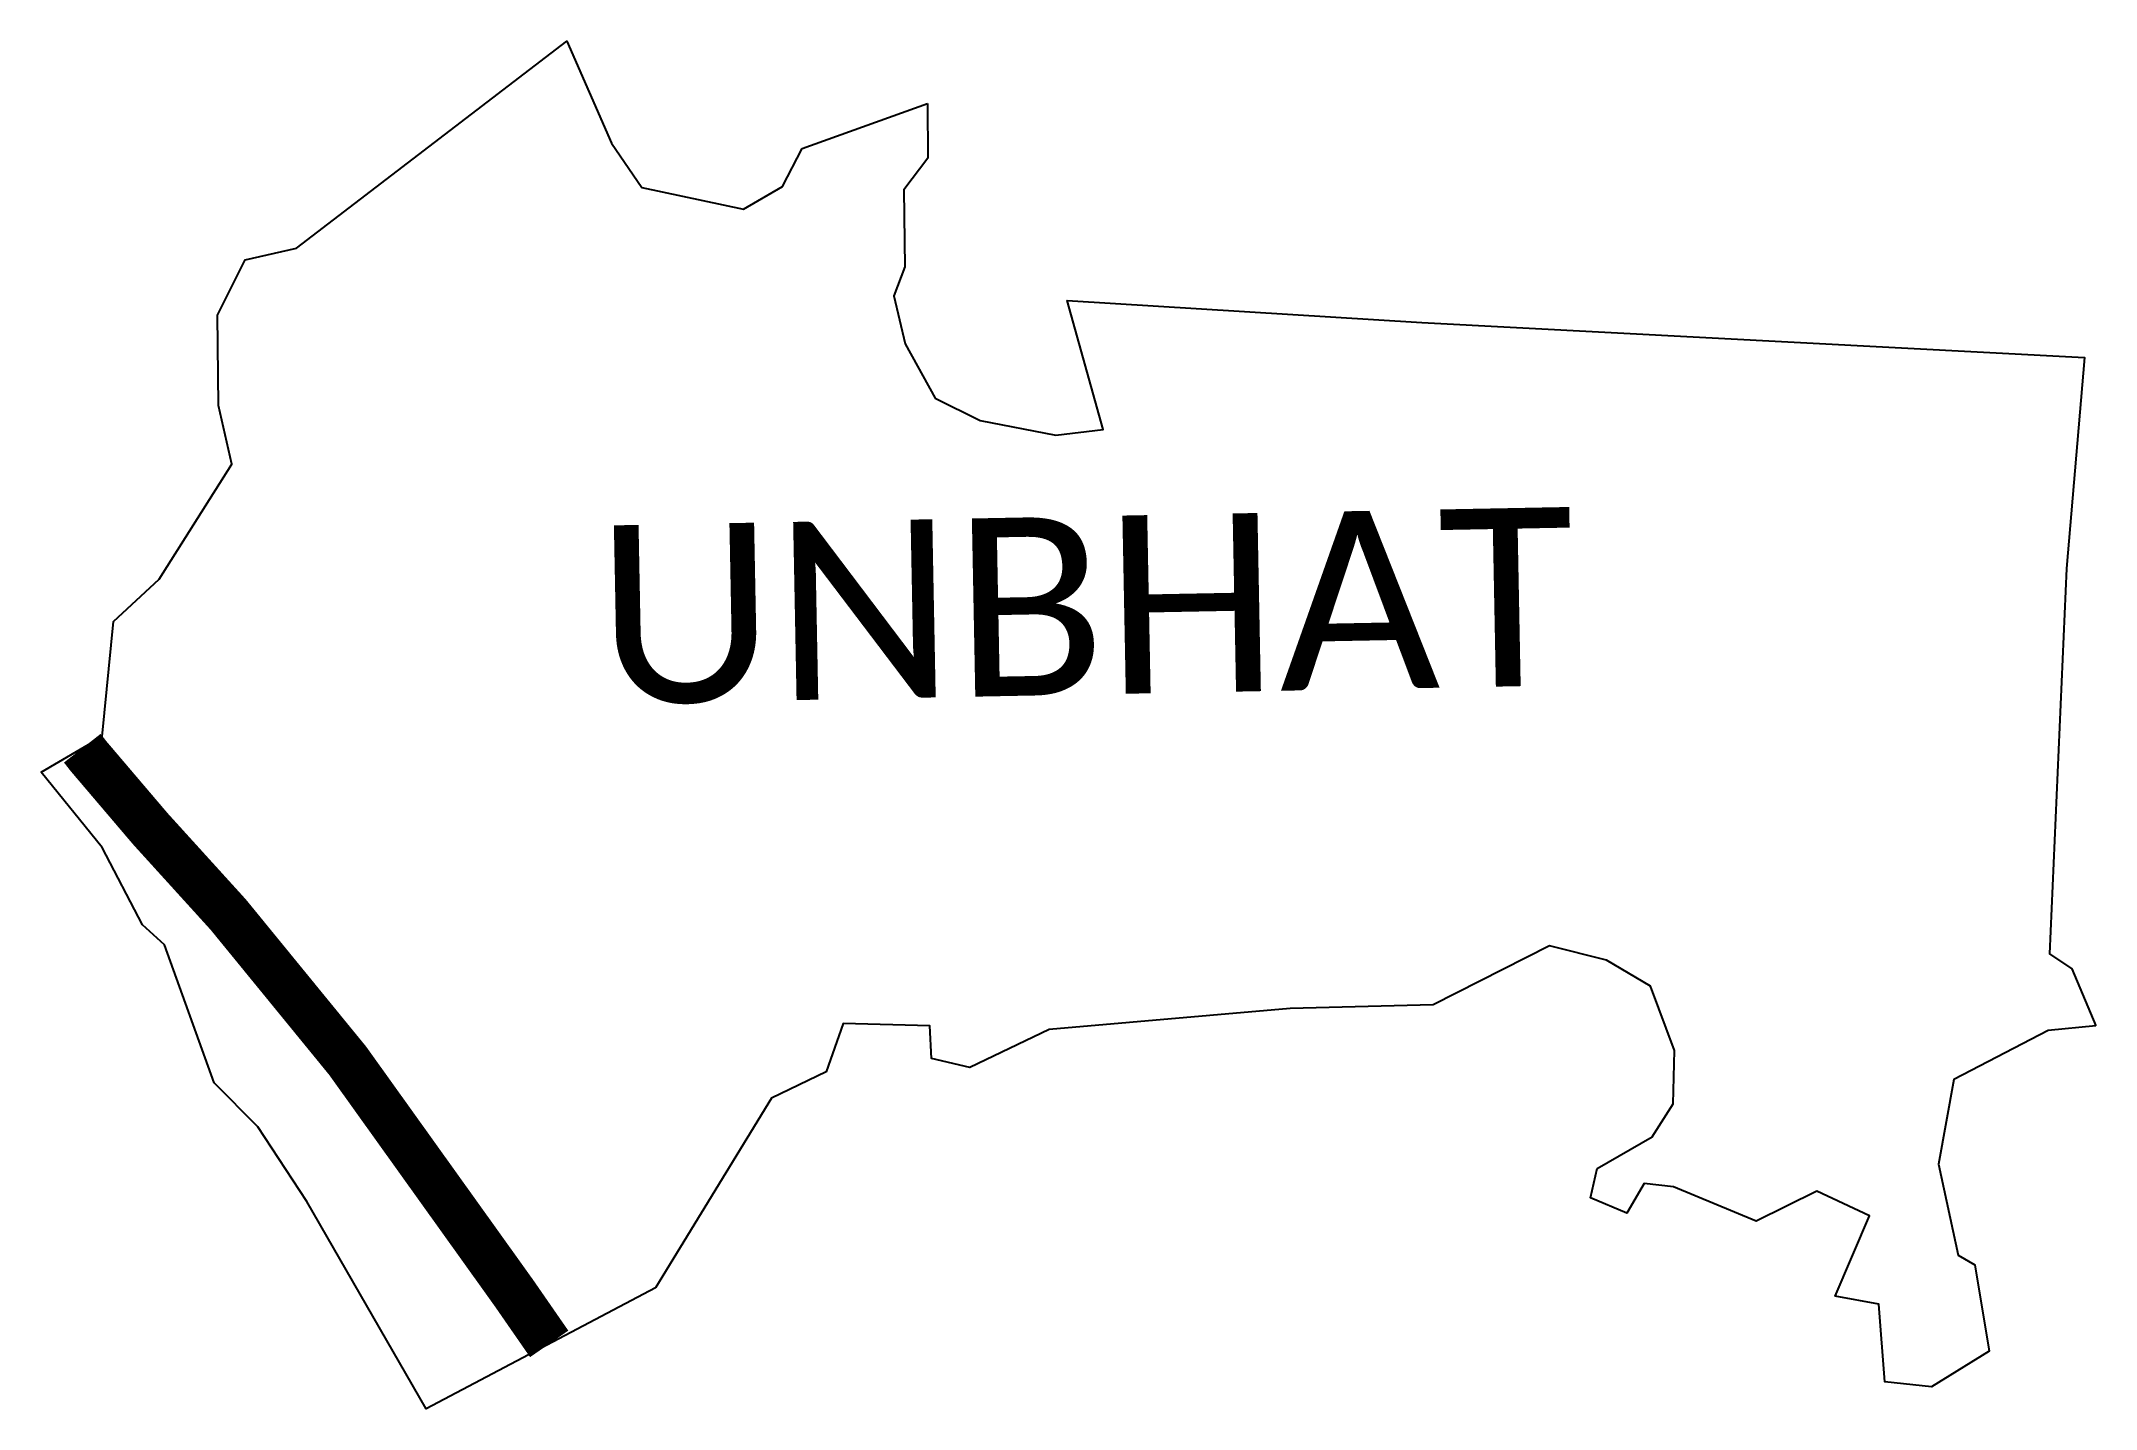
# Model space of a CAD drawing. Header units: metres. Extents: x 256491 to 260780, y 2165054 to 2193462.
# Drawn here: x 256491 to 258698, y 2191993 to 2193462 of the extents above; entities outside this region: 1.
import ezdxf

# ---------------------------------------------------------------- set-up
doc = ezdxf.new("R2010")
doc.units = ezdxf.units.M
for name, color, linetype in [('NATURALLY PROTECTED', 3, 'Continuous'), ('village', 3, 'Continuous'), ('VILLAGE NAME', 250, 'Continuous')]:
    doc.layers.add(name, color=color, linetype=linetype)
doc.styles.get("Standard").update_dxf_attribs({"font": 'simplex.shx'})

msp = doc.modelspace()

# ---------------------------------------------------------------- linework, layer by layer
at = {"color": 3, "flags": 128}
msp.add_lwpolyline([(257308.7, 2193347.1), (257443.1, 2193395.6)], dxfattribs=at)
at = {"layer": 'NATURALLY PROTECTED', "const_width": 50, "flags": 128}
msp.add_lwpolyline([(256535.2, 2192702.8), (256542, 2192694.1), (256608.4, 2192616.1), (256692, 2192524), (256820.3, 2192367), (256998.9, 2192117.5), (257036.8, 2192062.8)], dxfattribs=at)
msp.add_lwpolyline([(260755.2, 2165079.2), (260755.2, 2165079.2)], close=True, dxfattribs=at)
at = {"layer": 'village', "color": 3}
for points in [[(258698.4, 2192404.6, 0), (258647, 2192399.6, 0), (258545.7, 2192346.7, 0), (258529.5, 2192256, 0), (258550.5, 2192158.3, 0), (258568.3, 2192147.8, 0), (258583.6, 2192055.1, 0), (258522, 2192016.7, 0), (258471.7, 2192022, 0), (258465.4, 2192105.5, 0), (258418.4, 2192114, 0), (258455.3, 2192200.5, 0), (258398.8, 2192227, 0), (258333.6, 2192194.8, 0), (258244.7, 2192231.6, 0), (258213, 2192235.1, 0), (258194.6, 2192203.1, 0), (258155.6, 2192219.6, 0), (258162.7, 2192251.4, 0), (258221.7, 2192285.1, 0), (258244.3, 2192320.8, 0), (258245.7, 2192377.9, 0), (258220.1, 2192447.1, 0), (258172.5, 2192474.9, 0), (258111.6, 2192490.6, 0), (257986.5, 2192427, 0), (257832.9, 2192423.2, 0), (257573.8, 2192400.5, 0), (257488.6, 2192359.9, 0), (257447.6, 2192369.5, 0), (257445.9, 2192404.4, 0), (257352.7, 2192406.9, 0), (257334.3, 2192355, 0), (257275.8, 2192326.7, 0), (257150.9, 2192123, 0), (256904.7, 2191993, 0), (256776.4, 2192215.9, 0), (256723.9, 2192296.1, 0), (256677, 2192343.3, 0), (256623.5, 2192491.7, 0), (256599.8, 2192512.9, 0), (256556.6, 2192596.2, 0), (256490.9, 2192677.1, 0), (256556.7, 2192715.3, 0), (256568.6, 2192838.8, 0), (256617.9, 2192884.5, 0), (256695.7, 2193008, 0), (256681.7, 2193070.9, 0), (256680.5, 2193168, 0), (256710, 2193227.4, 0), (256765.3, 2193240.1, 0), (257055.9, 2193462.5, 0), (257103.7, 2193352.7, 0), (257136.2, 2193305.1, 0), (257245.6, 2193281.9, 0), (257287.4, 2193306.3, 0), (257308.7, 2193347.1, 0)], [(257443.1, 2193395.6, 0), (257443.6, 2193336.7, 0), (257417.8, 2193302.6, 0), (257418.9, 2193220.1, 0), (257407.2, 2193188.7, 0), (257419.2, 2193137.3, 0), (257451.4, 2193078.8, 0), (257499.9, 2193055, 0), (257581.2, 2193039.2, 0), (257631.8, 2193045.2, 0), (257593.2, 2193183.7, 0), (257974.3, 2193160, 0), (258686.3, 2193122.7, 0), (258667, 2192896, 0), (258648.7, 2192482, 0), (258672.7, 2192465.9, 0), (258698.4, 2192404.6, 0)]]:
    msp.add_polyline3d(points, dxfattribs=at)

# ---------------------------------------------------------------- texts
at = {"layer": 'VILLAGE NAME', "insert": (257085.9, 2192941.8), "char_height": 191.456, "attachment_point": 1, "rotation": 1.1028}
msp.add_mtext_dynamic_manual_height_columns('{\\fCalibri|b0|i0|c0|p34;UNBHAT}', width=1279.793, gutter_width=957.3, heights=[0], dxfattribs=at)

doc.saveas('drawing.dxf')
